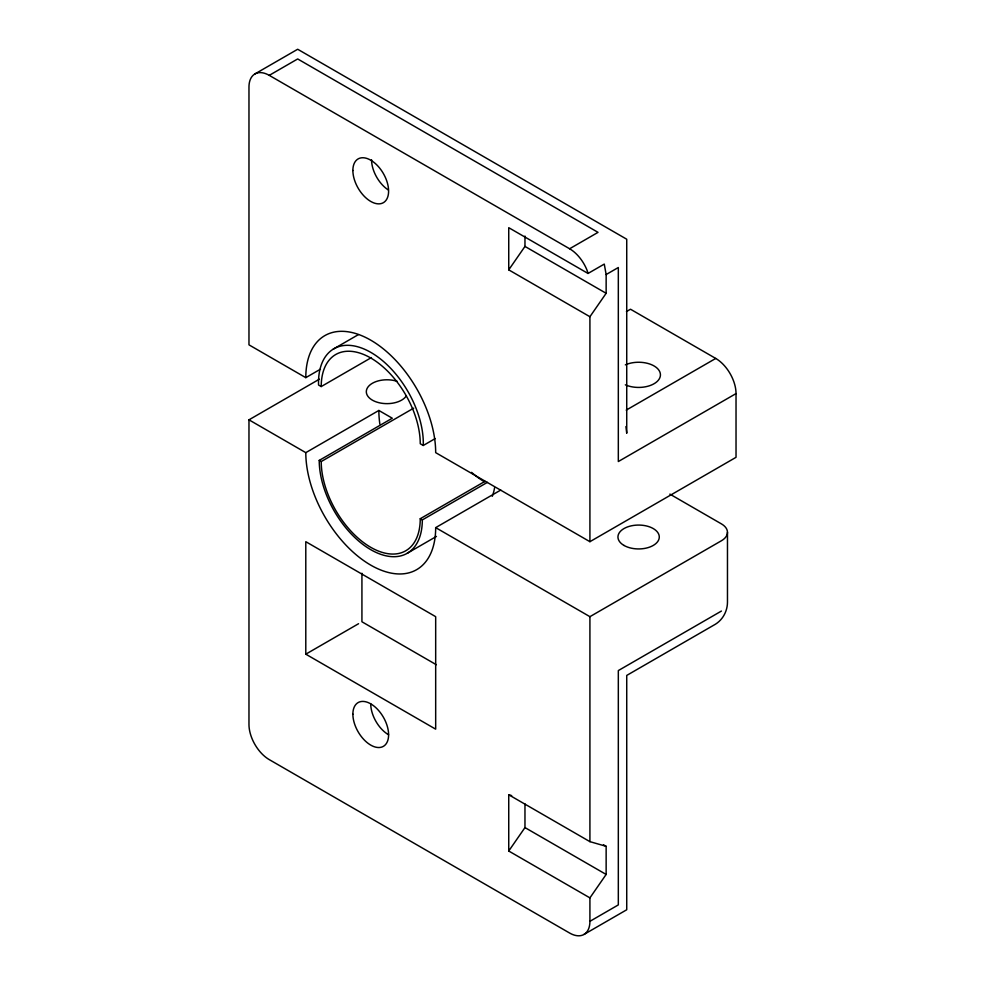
<?xml version="1.0" encoding="UTF-8"?>
<svg xmlns="http://www.w3.org/2000/svg" width="985" height="985" viewBox="0 0 985 985"><rect width="100%" height="100%" fill="white"/><g stroke="black" fill="none" stroke-linecap="round" stroke-linejoin="round"><path stroke-width="1.48" d="M626.435 311.568L630.499 309.228L715.738 358.442A28.7 16.573 60 0 1 736.029 393.594L736.029 457.323L589.916 541.688L589.916 316.727L508.74 269.853L524.968 246.422L524.968 236.068M589.916 316.727L606.144 293.296L606.144 274.544L604.273 264.091L588.033 273.461L508.74 227.683L508.74 269.853M319.374 379.188L248.971 419.832L248.971 724.48A28.7 16.573 60 0 0 269.262 759.62L569.613 933.029A28.7 16.573 60 0 0 589.916 921.32L589.916 897.877L508.74 851.015L524.968 827.585L524.968 803.895M589.916 897.877L606.144 874.446L606.144 846.324L603.485 844.785M254.918 73.937L297.679 49.25L626.731 239.232L626.731 433.252L625.918 426.579M269.262 75.365L297.679 58.952L598.03 232.361L569.613 248.762L269.262 75.365A28.7 16.573 60 0 0 248.971 87.074L248.971 344.848L305.793 377.649L320.408 369.215M333.164 349.195L358.405 334.617M435.222 438.571L423.267 445.479A74.097 42.786 60 0 0 370.914 352.445A74.097 42.786 60 0 0 318.549 385.024L321.221 386.563L371.431 357.567M606.144 274.544L618.321 267.514L618.321 461.546L736.029 393.594M248.971 419.832L305.793 452.644L378.856 410.462L392.289 418.219L319.226 460.401A72.902 42.084 60 0 0 370.779 549.679A72.902 42.084 60 0 0 422.319 519.92L487.415 482.342M319.226 460.401L321.221 461.546L413.725 408.135M321.221 461.546A70.034 40.434 60 0 0 370.729 547.315A70.034 40.434 60 0 0 420.25 518.726L485.002 481.345M626.226 410.117L715.738 358.442M305.793 452.644A91.839 53.03 60 0 0 370.729 565.119A91.839 53.03 60 0 0 435.678 527.628L500.762 490.05M407.224 553.287L436.454 536.419M305.793 654.175L435.678 729.159L435.678 616.672L305.793 541.688L305.793 654.175L358.565 623.714M435.678 527.628L589.916 616.672L721.414 540.753A20.66 11.931 0 0 0 721.414 523.885L669.862 494.113M721.414 611.057L618.321 670.576L618.321 904.907L589.916 921.32M583.97 934.457L626.731 909.758L626.731 675.427L715.479 624.194C722.978 619.466 727.373 611.119 727.472 602.291L727.472 532.319M508.74 851.015L508.74 794.772L511.683 795.621M508.74 794.772L589.916 841.646L606.144 846.324M524.968 246.422L606.144 293.296M423.267 445.479L420.25 443.742A70.034 40.434 60 0 0 370.729 357.974A70.034 40.434 60 0 0 321.221 386.563M589.916 541.688L435.678 452.644A91.839 53.03 60 0 0 370.729 340.157A91.839 53.03 60 0 0 305.793 377.649M420.25 518.726L422.319 519.92M436.33 664.727L361.926 621.769L361.926 573.258M524.968 827.585L606.144 874.446M588.033 273.461L587.195 270.629A28.7 16.573 60 0 0 569.613 248.762M589.916 616.672L589.916 841.646M388.238 189.933A25.253 14.578 60 0 1 371.542 159.718M388.595 734.785A25.253 14.578 60 0 1 370.729 703.856M625.34 364.856A21.818 12.596 0 0 1 654.705 366.334A21.818 12.596 0 0 1 654.705 383.35A21.818 12.596 0 0 1 625.34 384.827M484.386 481.702A70.034 40.434 60 0 1 471.569 472.357M406.386 395.798A20.66 11.931 0 0 1 378.794 402.668A20.66 11.931 0 0 1 368.501 386.366A20.66 11.931 0 0 1 397.3 381.38M379.841 424.055A91.839 53.03 60 0 1 378.856 410.462M494.605 487.624A72.902 42.084 60 0 1 492.278 496.305M352.876 170.503A25.253 14.578 60 0 0 379.668 203.821A25.253 14.578 60 0 0 379.668 168.103A25.253 14.578 60 0 0 352.876 170.503M352.876 714.162A25.253 14.578 60 0 0 379.668 747.492A25.253 14.578 60 0 0 379.668 711.773A25.253 14.578 60 0 0 352.876 714.162M624.01 545.444A20.66 11.931 0 0 0 658.583 540.088A20.66 11.931 0 0 0 633.269 525.473A20.66 11.931 0 0 0 624.01 545.444"/></g></svg>
